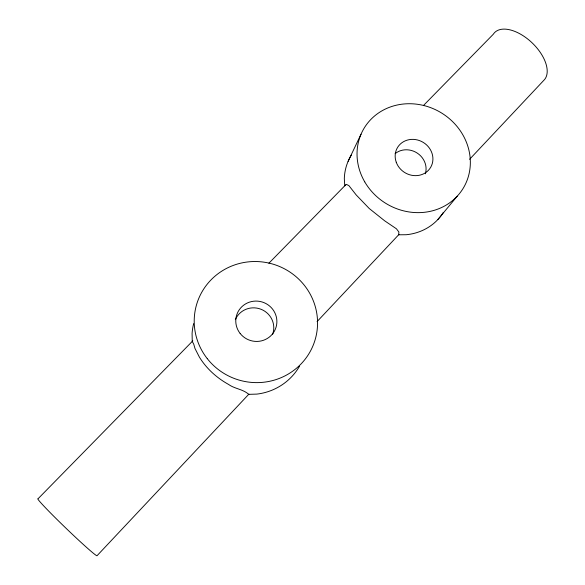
<?xml version="1.0" encoding="UTF-8"?>
<svg xmlns="http://www.w3.org/2000/svg" width="585" height="585" viewBox="0 0 585 585"><rect width="100%" height="100%" fill="white"/><g stroke="black" fill="none" stroke-linecap="round" stroke-linejoin="round"><path stroke-width="0.88" d="M348.097 161.365L361.025 134.221M437.997 219.397L457.207 196.209M248.917 394.115L97.008 555.75A41.147 1.726 43.9 0 1 63.948 526.251A41.147 1.726 43.9 0 1 38.091 498.72L192.801 340.858M317.063 321.611L398.955 234.468M469.594 159.303L544.613 79.487A34.296 18.669 43.8 0 0 530.266 41.147A34.296 18.669 43.8 0 0 493.279 34.259L423.591 105.366M268.881 263.228L345.596 184.948M443.335 212.443A54.193 50.113 31.6 0 1 406.187 234.731L398.656 234.79L398.89 232.033L396.418 228.786L384.733 220.867L369.245 208.516L356.199 194.944L348.901 185.635L346.437 184.399L344.748 185.818L344.316 178.564A54.193 50.113 31.6 0 1 351.329 155.157M299.491 366.254A57.579 56.511 17.5 0 1 256.881 394.1L248.698 394.348C243.228 389.186 234.636 388.886 228.523 384.411C216.728 377.866 206.41 368.579 199.346 357.025L195.002 348.521L193.745 344.214L192.246 341.421L192.085 333.406A57.579 56.511 17.5 0 1 193.657 323.629M395.116 153.658A18.822 17.309 31.5 0 1 417.368 153.175A18.822 17.309 31.5 0 1 425.324 173.803M235.316 319.681A20.051 19.619 18.6 0 1 260.99 309.253A20.051 19.619 18.6 0 1 272.632 334.327M364.718 181.833A57.944 53.096 31.5 0 0 462.859 188.838A57.944 53.096 31.5 0 0 413.493 103.874A57.944 53.096 31.5 0 0 364.718 181.833M396.25 162.242A19.312 17.696 31.5 0 0 428.417 170.315A19.312 17.696 31.5 0 0 417.463 139.969A19.312 17.696 31.5 0 0 396.25 162.242M207.273 358.642A61.827 60.394 19.1 0 0 313.063 345.589A61.827 60.394 19.1 0 0 247.323 261.992A61.827 60.394 19.1 0 0 207.273 358.642M240.135 333.45A20.607 20.124 19.2 0 0 275.389 329.092A20.607 20.124 19.2 0 0 253.466 301.238A20.607 20.124 19.2 0 0 240.135 333.45"/></g></svg>
